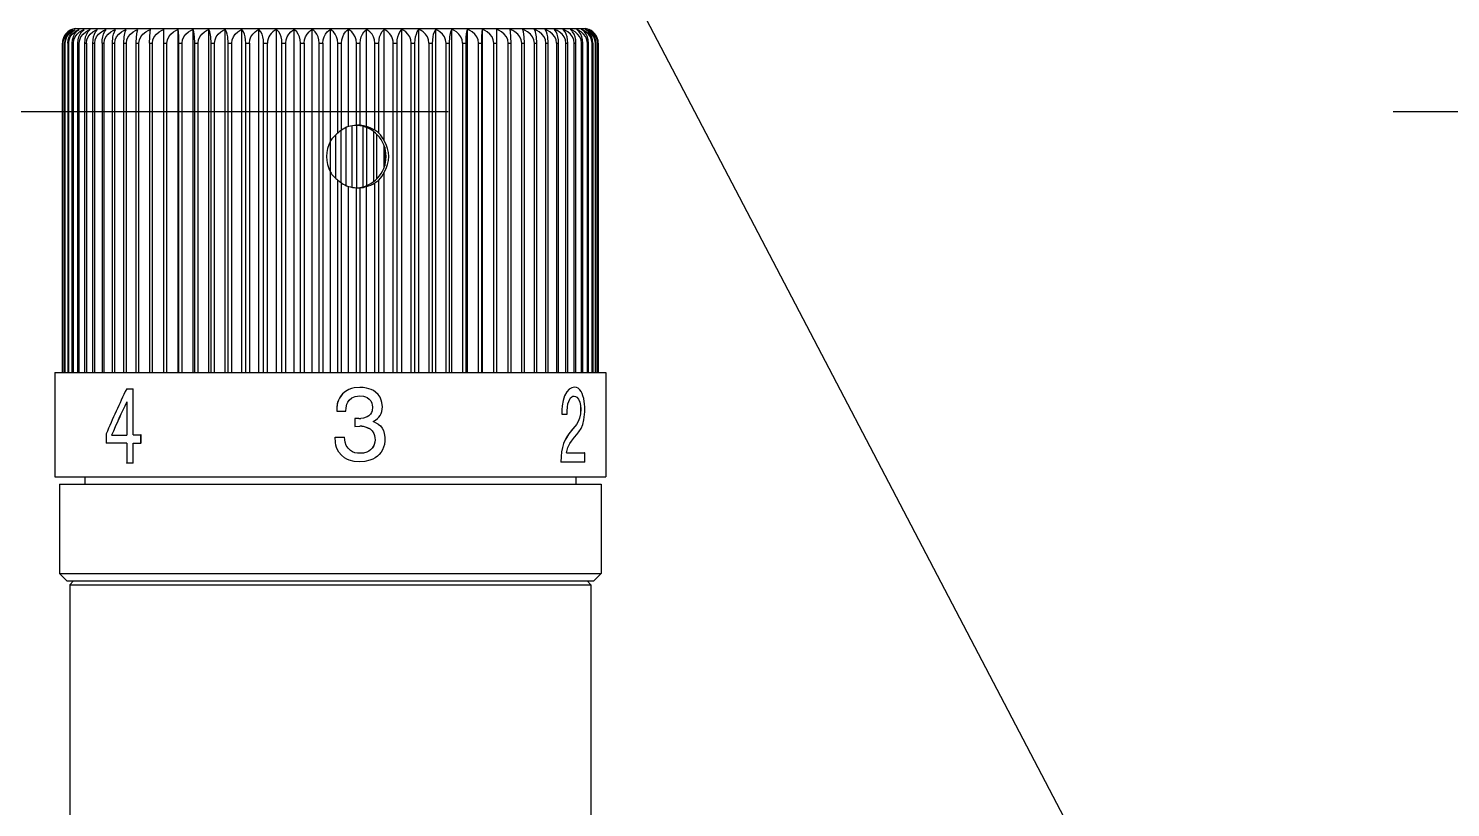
# Model space of a CAD drawing. Header units: millimetres. Extents: x -92220 to 11040, y -5929 to 27498.
# Drawn here: x 670.3 to 765.9, y 1103.3 to 1155.6 of the extents above; entities that cross this region are included whole.
import ezdxf

# ---------------------------------------------------------------- set-up
doc = ezdxf.new("R2010")
doc.units = ezdxf.units.MM
doc.linetypes.add('DASHED', pattern=[19.05, 12.7, -6.35])
doc.layers.add('100 noprint', color=1, linetype='Continuous', plot=False)
doc.layers.add('11 Водоразборный узел', color=7, linetype='Continuous')
doc.layers.add('17 Конструкции 2', color=7, linetype='Continuous')

msp = doc.modelspace()

# ---------------------------------------------------------------- linework, layer by layer
at = {"layer": '100 noprint', "color": 2, "linetype": 'DASHED', "ltscale": 10}
msp.add_line((0, 1150), (8888.83, 1150), dxfattribs=at)
at = {"layer": '11 Водоразборный узел'}
for p, q in [((673.481, 1155.586), (706.389, 1155.586)), ((680.368, 1132.482), (680.368, 1155.509)), ((681.374, 1132.482), (681.374, 1155.509)), ((682.426, 1132.482), (682.426, 1155.509)), ((683.518, 1132.482), (683.518, 1155.509)), ((684.644, 1132.482), (684.644, 1155.509)), ((685.799, 1132.482), (685.799, 1155.509)), ((686.977, 1132.482), (686.977, 1155.509)), ((688.173, 1132.482), (688.173, 1155.509)), ((689.381, 1132.482), (689.381, 1155.509)), ((695.391, 1132.482), (695.391, 1155.509)), ((696.546, 1132.482), (696.546, 1155.509)), ((697.672, 1132.482), (697.672, 1155.509)), ((698.764, 1132.482), (698.764, 1155.509)), ((699.816, 1132.482), (699.816, 1155.509)), ((700.822, 1132.482), (700.822, 1155.509)), ((672.595, 1132.482), (672.595, 1154.593)), ((672.595, 1154.593), (672.595, 1132.482)), ((672.63, 1132.482), (672.63, 1154.593)), ((672.648, 1132.482), (672.648, 1154.593)), ((672.752, 1132.482), (672.752, 1154.593)), ((672.789, 1132.482), (672.789, 1154.593)), ((672.962, 1154.593), (672.962, 1132.482)), ((673.016, 1132.482), (673.016, 1154.593)), ((673.257, 1132.482), (673.257, 1154.593)), ((673.329, 1132.482), (673.329, 1154.593)), ((673.636, 1132.482), (673.636, 1154.593)), ((673.726, 1132.482), (673.726, 1154.593)), ((674.099, 1132.482), (674.099, 1154.593)), ((674.205, 1154.593), (674.205, 1132.482)), ((674.641, 1132.482), (674.641, 1154.593)), ((674.764, 1132.482), (674.764, 1154.593)), ((675.261, 1154.593), (675.261, 1132.482)), ((675.4, 1132.482), (675.4, 1154.593)), ((675.956, 1132.482), (675.956, 1154.593)), ((676.11, 1132.482), (676.11, 1154.593)), ((676.723, 1132.482), (676.723, 1154.593)), ((676.89, 1132.482), (676.89, 1154.593)), ((677.557, 1132.482), (677.557, 1154.593)), ((677.738, 1132.482), (677.738, 1154.593)), ((678.454, 1154.593), (678.454, 1132.482)), ((678.648, 1132.482), (678.648, 1154.593)), ((679.41, 1132.482), (679.41, 1154.593)), ((679.616, 1132.482), (679.616, 1154.593)), ((680.422, 1132.482), (680.422, 1154.593)), ((680.638, 1132.482), (680.638, 1154.593)), ((681.482, 1132.482), (681.482, 1154.593)), ((681.708, 1132.482), (681.708, 1154.593)), ((682.587, 1132.482), (682.587, 1154.593)), ((682.822, 1132.482), (682.822, 1154.593)), ((683.731, 1132.482), (683.731, 1154.593)), ((683.973, 1132.482), (683.973, 1154.593)), ((684.909, 1132.482), (684.909, 1154.593)), ((685.157, 1154.593), (685.157, 1132.482)), ((686.114, 1132.482), (686.114, 1154.593)), ((686.367, 1132.482), (686.367, 1154.593)), ((687.341, 1132.482), (687.341, 1154.593)), ((687.598, 1132.482), (687.598, 1154.593)), ((688.584, 1132.482), (688.584, 1154.593)), ((688.843, 1154.593), (688.843, 1132.482)), ((689.836, 1132.482), (689.836, 1154.593)), ((690.097, 1154.593), (690.097, 1132.482)), ((694.823, 1132.482), (694.823, 1154.593)), ((695.076, 1132.482), (695.076, 1154.593)), ((696.033, 1132.482), (696.033, 1154.593)), ((696.281, 1132.482), (696.281, 1154.593)), ((697.217, 1154.593), (697.217, 1132.482)), ((697.459, 1132.482), (697.459, 1154.593)), ((698.368, 1132.482), (698.368, 1154.593)), ((698.603, 1132.482), (698.603, 1154.593)), ((699.482, 1154.593), (699.482, 1132.482)), ((699.708, 1132.482), (699.708, 1154.593)), ((700.552, 1132.482), (700.552, 1154.593)), ((700.768, 1132.482), (700.768, 1154.593)), ((701.574, 1132.482), (701.574, 1154.593)), ((701.78, 1132.482), (701.78, 1154.593)), ((702.542, 1132.482), (702.542, 1154.593)), ((702.736, 1132.482), (702.736, 1154.593)), ((703.452, 1132.482), (703.452, 1154.593)), ((703.633, 1132.482), (703.633, 1154.593)), ((704.3, 1132.482), (704.3, 1154.593)), ((704.467, 1132.482), (704.467, 1154.593)), ((705.08, 1132.482), (705.08, 1154.593)), ((705.234, 1132.482), (705.234, 1154.593)), ((705.79, 1154.593), (705.79, 1132.482)), ((705.929, 1132.482), (705.929, 1154.593)), ((706.426, 1132.482), (706.426, 1154.593)), ((706.549, 1132.482), (706.549, 1154.593)), ((706.985, 1132.482), (706.985, 1154.593)), ((707.091, 1132.482), (707.091, 1154.593)), ((707.464, 1132.482), (707.464, 1154.593)), ((707.554, 1132.482), (707.554, 1154.593)), ((707.861, 1132.482), (707.861, 1154.593)), ((707.933, 1132.482), (707.933, 1154.593)), ((708.174, 1132.482), (708.174, 1154.593)), ((708.228, 1154.593), (708.228, 1132.482)), ((708.401, 1132.482), (708.401, 1154.593)), ((708.438, 1132.482), (708.438, 1154.593)), ((708.542, 1132.482), (708.542, 1154.593)), ((708.56, 1132.482), (708.56, 1154.593)), ((708.595, 1154.593), (708.595, 1132.482)), ((708.595, 1154.593), (708.595, 1132.482)), ((672.095, 1132.482), (707.668, 1132.482)), ((672.095, 1125.482), (707.668, 1125.482)), ((681.869, 1124.982), (708.795, 1124.982)), ((673.095, 1118.232), (705.953, 1118.232)), ((673.345, 1118.482), (705.733, 1118.482)), ((682.109, 1118.482), (708.295, 1118.482))]:
    msp.add_line(p, q, dxfattribs=at)
at = {"layer": '11 Водоразборный узел', "ltscale": 0.022913}
for p, q in [((679.41, 1154.593), (679.41, 1155.509)), ((701.78, 1154.593), (701.78, 1155.509))]:
    msp.add_line(p, q, dxfattribs=at)
at = {"layer": '11 Водоразборный узел', "ltscale": 0.186932}
for p, q in [((690.595, 1148.032), (690.595, 1155.509)), ((694.213, 1148.032), (694.213, 1155.509))]:
    msp.add_line(p, q, dxfattribs=at)
at = {"layer": '11 Водоразборный узел', "ltscale": 0.162919}
for p, q in [((691.809, 1148.993), (691.809, 1155.509)), ((693.017, 1148.993), (693.017, 1155.509))]:
    msp.add_line(p, q, dxfattribs=at)
at = {"layer": '11 Водоразборный узел', "ltscale": 0.032991}
msp.add_line((706.389, 1155.586), (707.709, 1155.586), dxfattribs=at)
at = {"layer": '11 Водоразборный узел', "ltscale": 0.000455093}
for p, q in [((672.63, 1154.593), (672.648, 1154.593)), ((708.542, 1154.593), (708.56, 1154.593))]:
    msp.add_line(p, q, dxfattribs=at)
at = {"layer": '11 Водоразборный узел', "ltscale": 0.000908661}
for p, q in [((672.752, 1154.593), (672.789, 1154.593)), ((708.401, 1154.593), (708.438, 1154.593))]:
    msp.add_line(p, q, dxfattribs=at)
at = {"layer": '11 Водоразборный узел', "ltscale": 0.001358}
for p, q in [((672.962, 1154.593), (673.016, 1154.593)), ((708.174, 1154.593), (708.228, 1154.593))]:
    msp.add_line(p, q, dxfattribs=at)
at = {"layer": '11 Водоразборный узел', "ltscale": 0.001799}
for p, q in [((673.257, 1154.593), (673.329, 1154.593)), ((707.861, 1154.593), (707.933, 1154.593))]:
    msp.add_line(p, q, dxfattribs=at)
at = {"layer": '11 Водоразборный узел', "ltscale": 0.002233}
for p, q in [((673.636, 1154.593), (673.726, 1154.593)), ((707.464, 1154.593), (707.554, 1154.593))]:
    msp.add_line(p, q, dxfattribs=at)
at = {"layer": '11 Водоразборный узел', "ltscale": 0.002655}
for p, q in [((674.099, 1154.593), (674.205, 1154.593)), ((706.985, 1154.593), (707.091, 1154.593))]:
    msp.add_line(p, q, dxfattribs=at)
at = {"layer": '11 Водоразборный узел', "ltscale": 0.003065}
for p, q in [((674.641, 1154.593), (674.764, 1154.593)), ((706.426, 1154.593), (706.549, 1154.593))]:
    msp.add_line(p, q, dxfattribs=at)
at = {"layer": '11 Водоразборный узел', "ltscale": 0.00346}
for p, q in [((675.261, 1154.593), (675.4, 1154.593)), ((705.79, 1154.593), (705.929, 1154.593))]:
    msp.add_line(p, q, dxfattribs=at)
at = {"layer": '11 Водоразборный узел', "ltscale": 0.003838}
for p, q in [((675.956, 1154.593), (676.11, 1154.593)), ((705.08, 1154.593), (705.234, 1154.593))]:
    msp.add_line(p, q, dxfattribs=at)
at = {"layer": '11 Водоразборный узел', "ltscale": 0.004196}
for p, q in [((676.723, 1154.593), (676.89, 1154.593)), ((704.3, 1154.593), (704.467, 1154.593))]:
    msp.add_line(p, q, dxfattribs=at)
at = {"layer": '11 Водоразборный узел', "ltscale": 0.004535}
for p, q in [((677.557, 1154.593), (677.738, 1154.593)), ((703.452, 1154.593), (703.633, 1154.593))]:
    msp.add_line(p, q, dxfattribs=at)
at = {"layer": '11 Водоразборный узел', "ltscale": 0.004852}
for p, q in [((678.454, 1154.593), (678.648, 1154.593)), ((702.542, 1154.593), (702.736, 1154.593))]:
    msp.add_line(p, q, dxfattribs=at)
at = {"layer": '11 Водоразборный узел', "ltscale": 0.005145}
for p, q in [((679.41, 1154.593), (679.616, 1154.593)), ((701.574, 1154.593), (701.78, 1154.593))]:
    msp.add_line(p, q, dxfattribs=at)
at = {"layer": '11 Водоразборный узел', "ltscale": 0.005412}
for p, q in [((680.422, 1154.593), (680.638, 1154.593)), ((700.552, 1154.593), (700.768, 1154.593))]:
    msp.add_line(p, q, dxfattribs=at)
at = {"layer": '11 Водоразборный узел', "ltscale": 0.005654}
for p, q in [((681.482, 1154.593), (681.708, 1154.593)), ((699.482, 1154.593), (699.708, 1154.593))]:
    msp.add_line(p, q, dxfattribs=at)
at = {"layer": '11 Водоразборный узел', "ltscale": 0.005868}
for p, q in [((682.587, 1154.593), (682.822, 1154.593)), ((698.368, 1154.593), (698.603, 1154.593))]:
    msp.add_line(p, q, dxfattribs=at)
at = {"layer": '11 Водоразборный узел', "ltscale": 0.006053}
for p, q in [((683.731, 1154.593), (683.973, 1154.593)), ((697.217, 1154.593), (697.459, 1154.593))]:
    msp.add_line(p, q, dxfattribs=at)
at = {"layer": '11 Водоразборный узел', "ltscale": 0.006209}
for p, q in [((684.909, 1154.593), (685.157, 1154.593)), ((696.033, 1154.593), (696.281, 1154.593))]:
    msp.add_line(p, q, dxfattribs=at)
at = {"layer": '11 Водоразборный узел', "ltscale": 0.006335}
for p, q in [((686.114, 1154.593), (686.367, 1154.593)), ((694.823, 1154.593), (695.076, 1154.593))]:
    msp.add_line(p, q, dxfattribs=at)
at = {"layer": '11 Водоразборный узел', "ltscale": 0.006429}
for p, q in [((687.341, 1154.593), (687.598, 1154.593)), ((693.592, 1154.593), (693.849, 1154.593))]:
    msp.add_line(p, q, dxfattribs=at)
at = {"layer": '11 Водоразборный узел', "ltscale": 0.006493}
for p, q in [((688.584, 1154.593), (688.843, 1154.593)), ((692.347, 1154.593), (692.606, 1154.593))]:
    msp.add_line(p, q, dxfattribs=at)
at = {"layer": '11 Водоразборный узел', "ltscale": 0.006525}
for p, q in [((689.836, 1154.593), (690.097, 1154.593)), ((691.093, 1154.593), (691.354, 1154.593))]:
    msp.add_line(p, q, dxfattribs=at)
at = {"layer": '11 Водоразборный узел', "ltscale": 0.150818}
for p, q in [((691.093, 1148.56), (691.093, 1154.593)), ((693.849, 1148.56), (693.849, 1154.593))]:
    msp.add_line(p, q, dxfattribs=at)
at = {"layer": '11 Водоразборный узел', "ltscale": 0.145938}
for p, q in [((691.354, 1148.755), (691.354, 1154.593)), ((693.592, 1148.755), (693.592, 1154.593))]:
    msp.add_line(p, q, dxfattribs=at)
at = {"layer": '11 Водоразборный узел', "ltscale": 0.137865}
for p, q in [((692.347, 1149.078), (692.347, 1154.593)), ((692.606, 1149.078), (692.606, 1154.593))]:
    msp.add_line(p, q, dxfattribs=at)
at = {"layer": '11 Водоразборный узел', "ltscale": 0.07277}
msp.add_line((690.945, 1148.438), (690.945, 1145.527), dxfattribs=at)
at = {"layer": '11 Водоразборный узел', "ltscale": 0.087913}
msp.add_line((691.331, 1145.224), (691.331, 1148.741), dxfattribs=at)
at = {"layer": '11 Водоразборный узел', "ltscale": 0.097208}
msp.add_line((691.645, 1148.927), (691.645, 1145.038), dxfattribs=at)
at = {"layer": '11 Водоразборный узел', "ltscale": 0.103251}
msp.add_line((692.063, 1144.917), (692.063, 1149.047), dxfattribs=at)
at = {"layer": '11 Водоразборный узел', "ltscale": 0.104889}
msp.add_line((692.34, 1149.078), (692.34, 1144.882), dxfattribs=at)
at = {"layer": '11 Водоразборный узел', "ltscale": 0.101463}
msp.add_line((692.789, 1144.953), (692.789, 1149.012), dxfattribs=at)
at = {"layer": '11 Водоразборный узел', "ltscale": 0.097501}
msp.add_line((693.027, 1148.932), (693.027, 1145.032), dxfattribs=at)
at = {"layer": '11 Водоразборный узел', "ltscale": 0.083968}
msp.add_line((693.506, 1145.303), (693.506, 1148.662), dxfattribs=at)
at = {"layer": '11 Водоразборный узел', "ltscale": 0.075488}
msp.add_line((693.703, 1148.492), (693.703, 1145.473), dxfattribs=at)
at = {"layer": '11 Водоразборный узел', "ltscale": 0.052488}
msp.add_line((690.595, 1145.933), (690.595, 1148.032), dxfattribs=at)
at = {"layer": '11 Водоразборный узел', "ltscale": 0.036576}
msp.add_line((694.209, 1146.251), (694.209, 1147.714), dxfattribs=at)
at = {"layer": '11 Водоразборный узел', "ltscale": 0.031061}
msp.add_line((694.247, 1147.604), (694.247, 1146.361), dxfattribs=at)
at = {"layer": '11 Водоразборный узел', "ltscale": 0.336256}
for p, q in [((690.595, 1132.482), (690.595, 1145.933)), ((694.213, 1132.482), (694.213, 1145.933))]:
    msp.add_line(p, q, dxfattribs=at)
at = {"layer": '11 Водоразборный узел', "ltscale": 0.323055}
for p, q in [((691.093, 1132.482), (691.093, 1145.405)), ((693.849, 1132.482), (693.849, 1145.405))]:
    msp.add_line(p, q, dxfattribs=at)
at = {"layer": '11 Водоразборный узел', "ltscale": 0.318174}
for p, q in [((691.354, 1132.482), (691.354, 1145.209)), ((693.592, 1132.482), (693.592, 1145.209))]:
    msp.add_line(p, q, dxfattribs=at)
at = {"layer": '11 Водоразборный узел', "ltscale": 0.312243}
for p, q in [((691.809, 1132.482), (691.809, 1144.972)), ((693.017, 1132.482), (693.017, 1144.972))]:
    msp.add_line(p, q, dxfattribs=at)
at = {"layer": '11 Водоразборный узел', "ltscale": 0.310102}
for p, q in [((692.347, 1132.482), (692.347, 1144.886)), ((692.606, 1132.482), (692.606, 1144.886))]:
    msp.add_line(p, q, dxfattribs=at)
at = {"layer": '11 Водоразборный узел', "ltscale": 8.04901e-05}
msp.add_line((692.478, 1144.882), (692.475, 1144.882), dxfattribs=at)
at = {"layer": '11 Водоразборный узел', "ltscale": 0.175}
for p, q in [((672.095, 1132.482), (672.095, 1125.482)), ((709.095, 1132.482), (709.095, 1125.482))]:
    msp.add_line(p, q, dxfattribs=at)
at = {"layer": '11 Водоразборный узел', "ltscale": 0.035664}
for p, q in [((707.668, 1132.482), (709.095, 1132.482)), ((707.668, 1125.482), (709.095, 1125.482))]:
    msp.add_line(p, q, dxfattribs=at)
at = {"layer": '11 Водоразборный узел', "ltscale": 0.01102}
msp.add_line((676.91, 1131.381), (677.351, 1131.381), dxfattribs=at)
at = {"layer": '11 Водоразборный узел', "ltscale": 0.077253}
for p, q in [((677.351, 1128.291), (677.351, 1131.381)), ((677.355, 1128.291), (677.355, 1131.381))]:
    msp.add_line(p, q, dxfattribs=at)
at = {"layer": '11 Водоразборный узел', "ltscale": 8.92639e-05}
msp.add_line((677.355, 1131.381), (677.351, 1131.381), dxfattribs=at)
at = {"layer": '11 Водоразборный узел', "ltscale": 0.000110626}
msp.add_line((706.988, 1131.493), (706.992, 1131.493), dxfattribs=at)
at = {"layer": '11 Водоразборный узел', "ltscale": 0.056072}
msp.add_line((676.915, 1130.509), (676.915, 1128.266), dxfattribs=at)
at = {"layer": '11 Водоразборный узел', "ltscale": 0.01551}
msp.add_line((691.021, 1129.875), (691.641, 1129.875), dxfattribs=at)
at = {"layer": '11 Водоразборный узел', "ltscale": 0.006758}
msp.add_line((692.509, 1129.395), (692.238, 1129.402), dxfattribs=at)
at = {"layer": '11 Водоразборный узел', "ltscale": 0.013745}
msp.add_line((692.238, 1129.402), (692.238, 1128.852), dxfattribs=at)
msp.add_line((692.238, 1129.402), (692.238, 1128.852), dxfattribs=at)
at = {"layer": '11 Водоразборный узел', "ltscale": 0.000105286}
msp.add_line((706.145, 1129.682), (706.149, 1129.682), dxfattribs=at)
at = {"layer": '11 Водоразборный узел', "ltscale": 0.008637}
msp.add_line((706.149, 1129.682), (706.495, 1129.682), dxfattribs=at)
at = {"layer": '11 Водоразборный узел', "ltscale": 0.008494}
msp.add_line((692.238, 1128.852), (692.578, 1128.866), dxfattribs=at)
at = {"layer": '11 Водоразборный узел', "ltscale": 0.009498}
msp.add_line((693.812, 1129.012), (693.482, 1129.2), dxfattribs=at)
at = {"layer": '11 Водоразборный узел', "ltscale": 0.015866}
msp.add_line((675.533, 1128.36), (675.533, 1127.725), dxfattribs=at)
at = {"layer": '11 Водоразборный узел', "ltscale": 0.034561}
msp.add_line((676.915, 1127.725), (675.533, 1127.725), dxfattribs=at)
at = {"layer": '11 Водоразборный узел', "ltscale": 0.025546}
msp.add_line((675.893, 1128.266), (676.915, 1128.266), dxfattribs=at)
at = {"layer": '11 Водоразборный узел', "ltscale": 0.031011}
msp.add_line((676.915, 1127.725), (676.915, 1126.485), dxfattribs=at)
at = {"layer": '11 Водоразборный узел', "ltscale": 0.012986}
msp.add_line((677.351, 1128.291), (677.87, 1128.291), dxfattribs=at)
at = {"layer": '11 Водоразборный узел', "ltscale": 0.03339}
for p, q in [((677.353, 1126.39), (677.353, 1127.725)), ((677.357, 1126.39), (677.357, 1127.725))]:
    msp.add_line(p, q, dxfattribs=at)
at = {"layer": '11 Водоразборный узел', "ltscale": 0.01293}
msp.add_line((677.353, 1127.725), (677.87, 1127.725), dxfattribs=at)
at = {"layer": '11 Водоразборный узел', "ltscale": 0.014155}
for p, q in [((677.87, 1127.725), (677.87, 1128.291)), ((677.874, 1127.725), (677.874, 1128.291))]:
    msp.add_line(p, q, dxfattribs=at)
at = {"layer": '11 Водоразборный узел', "ltscale": 8.62122e-05}
for p, q in [((677.874, 1128.291), (677.87, 1128.291)), ((677.874, 1127.725), (677.87, 1127.725))]:
    msp.add_line(p, q, dxfattribs=at)
at = {"layer": '11 Водоразборный узел', "ltscale": 0.016042}
msp.add_line((690.909, 1128.128), (691.551, 1128.128), dxfattribs=at)
at = {"layer": '11 Водоразборный узел', "ltscale": 0.002386}
msp.add_line((676.915, 1126.485), (676.907, 1126.39), dxfattribs=at)
at = {"layer": '11 Водоразборный узел', "ltscale": 0.000104904}
msp.add_line((706.082, 1126.469), (706.087, 1126.469), dxfattribs=at)
at = {"layer": '11 Водоразборный узел', "ltscale": 0.039662}
msp.add_line((707.673, 1126.469), (706.087, 1126.469), dxfattribs=at)
at = {"layer": '11 Водоразборный узел', "ltscale": 0.030099}
msp.add_line((706.469, 1127.088), (707.673, 1127.088), dxfattribs=at)
at = {"layer": '11 Водоразборный узел', "ltscale": 0.000374985}
for p, q in [((707.688, 1127.088), (707.673, 1127.088)), ((707.688, 1126.469), (707.673, 1126.469))]:
    msp.add_line(p, q, dxfattribs=at)
at = {"layer": '11 Водоразборный узел', "ltscale": 0.015451}
msp.add_line((707.688, 1126.469), (707.688, 1127.088), dxfattribs=at)
at = {"layer": '11 Водоразборный узел', "ltscale": 0.011155}
msp.add_line((677.353, 1126.39), (676.907, 1126.39), dxfattribs=at)
at = {"layer": '11 Водоразборный узел', "ltscale": 8.96454e-05}
msp.add_line((677.357, 1126.39), (677.353, 1126.39), dxfattribs=at)
at = {"layer": '11 Водоразборный узел', "ltscale": 0.236861}
for p, q in [((672.395, 1124.982), (681.869, 1124.982)), ((672.395, 1118.982), (708.795, 1118.982))]:
    msp.add_line(p, q, dxfattribs=at)
at = {"layer": '11 Водоразборный узел', "ltscale": 0.15}
for p, q in [((672.395, 1124.982), (672.395, 1118.982)), ((708.795, 1124.982), (708.795, 1118.982))]:
    msp.add_line(p, q, dxfattribs=at)
at = {"layer": '11 Водоразборный узел', "ltscale": 0.0125}
for p, q in [((674.095, 1125.482), (674.095, 1124.982)), ((707.095, 1125.482), (707.095, 1124.982))]:
    msp.add_line(p, q, dxfattribs=at)
at = {"layer": '11 Водоразборный узел', "ltscale": 0.017678}
for p, q in [((672.895, 1118.482), (672.395, 1118.982)), ((708.295, 1118.482), (708.795, 1118.982))]:
    msp.add_line(p, q, dxfattribs=at)
at = {"layer": '11 Водоразборный узел', "ltscale": 0.230354}
msp.add_line((672.895, 1118.482), (682.109, 1118.482), dxfattribs=at)
at = {"layer": '11 Водоразборный узел', "ltscale": 0.008839}
for p, q in [((673.345, 1118.482), (673.095, 1118.232)), ((707.845, 1118.482), (708.095, 1118.232))]:
    msp.add_line(p, q, dxfattribs=at)
at = {"layer": '11 Водоразборный узел', "ltscale": 0.36875}
for p, q in [((673.095, 1118.232), (673.095, 1098.532)), ((708.095, 1118.232), (708.095, 1098.532))]:
    msp.add_line(p, q, dxfattribs=at)
at = {"layer": '11 Водоразборный узел', "ltscale": 0.052792}
msp.add_line((705.733, 1118.482), (707.845, 1118.482), dxfattribs=at)
at = {"layer": '11 Водоразборный узел', "ltscale": 0.053558}
msp.add_line((705.953, 1118.232), (708.095, 1118.232), dxfattribs=at)
at = {"layer": '11 Водоразборный узел', "flags": 128}
for points in [[(672.63, 1154.593), (672.653, 1154.813), (672.719, 1155.016), (672.83, 1155.205), (672.969, 1155.357), (673.083, 1155.443), (673.206, 1155.509)], [(672.648, 1154.593), (672.674, 1154.813), (672.748, 1155.016), (672.871, 1155.205), (673.026, 1155.357), (673.154, 1155.443), (673.29, 1155.509)], [(672.752, 1154.593), (672.774, 1154.813), (672.836, 1155.016), (672.939, 1155.205), (673.069, 1155.357), (673.176, 1155.443), (673.29, 1155.509)], [(672.789, 1154.593), (672.816, 1154.813), (672.893, 1155.016), (673.021, 1155.205), (673.183, 1155.357), (673.317, 1155.443), (673.459, 1155.509)], [(672.962, 1154.593), (672.982, 1154.813), (673.039, 1155.016), (673.134, 1155.205), (673.254, 1155.357), (673.354, 1155.443), (673.459, 1155.509)], [(673.016, 1154.593), (673.044, 1154.813), (673.124, 1155.016), (673.257, 1155.205), (673.425, 1155.357), (673.564, 1155.443), (673.712, 1155.509)], [(673.257, 1154.593), (673.275, 1154.813), (673.327, 1155.016), (673.414, 1155.205), (673.524, 1155.357), (673.615, 1155.443), (673.712, 1155.509)], [(673.329, 1154.593), (673.358, 1154.813), (673.44, 1155.016), (673.577, 1155.205), (673.751, 1155.357), (673.894, 1155.443), (674.047, 1155.509)], [(673.636, 1154.593), (673.653, 1154.813), (673.7, 1155.016), (673.778, 1155.205), (673.878, 1155.357), (674.047, 1155.509)], [(673.726, 1154.593), (673.755, 1154.813), (673.84, 1155.016), (673.981, 1155.205), (674.159, 1155.357), (674.306, 1155.443), (674.462, 1155.509)], [(674.099, 1154.593), (674.113, 1154.813), (674.155, 1155.016), (674.224, 1155.205), (674.312, 1155.357), (674.462, 1155.509)], [(674.205, 1154.593), (674.235, 1154.813), (674.321, 1155.016), (674.465, 1155.205), (674.647, 1155.357), (674.797, 1155.443), (674.956, 1155.509)], [(674.641, 1154.593), (674.654, 1154.813), (674.69, 1155.016), (674.75, 1155.205), (674.826, 1155.357), (674.956, 1155.509)], [(674.764, 1154.593), (674.794, 1154.813), (674.882, 1155.016), (675.028, 1155.205), (675.212, 1155.357), (675.364, 1155.443), (675.526, 1155.509)], [(675.261, 1154.593), (675.272, 1154.813), (675.302, 1155.016), (675.353, 1155.205), (675.417, 1155.357), (675.526, 1155.509)], [(675.4, 1154.593), (675.431, 1154.813), (675.519, 1155.016), (675.666, 1155.205), (675.853, 1155.357), (676.006, 1155.443), (676.17, 1155.509)], [(675.956, 1154.593), (675.989, 1155.016), (676.03, 1155.205), (676.082, 1155.357), (676.17, 1155.509)], [(676.11, 1154.593), (676.141, 1154.813), (676.23, 1155.016), (676.378, 1155.205), (676.565, 1155.357), (676.719, 1155.443), (676.884, 1155.509)], [(676.723, 1154.593), (676.748, 1155.016), (676.817, 1155.357), (676.884, 1155.509)], [(676.89, 1154.593), (676.922, 1154.813), (677.011, 1155.016), (677.159, 1155.205), (677.346, 1155.357), (677.5, 1155.443), (677.664, 1155.509)], [(677.557, 1154.593), (677.573, 1155.016), (677.62, 1155.357), (677.664, 1155.509)], [(677.738, 1154.593), (677.769, 1154.813), (677.857, 1155.016), (678.005, 1155.205), (678.191, 1155.357), (678.345, 1155.443), (678.508, 1155.509)], [(678.454, 1154.593), (678.462, 1155.016), (678.486, 1155.357), (678.508, 1155.509)], [(678.648, 1154.593), (678.679, 1154.813), (678.766, 1155.016), (678.912, 1155.205), (679.096, 1155.357), (679.249, 1155.443), (679.41, 1155.509)], [(679.616, 1154.593), (679.647, 1154.813), (679.733, 1155.016), (679.877, 1155.205), (680.058, 1155.357), (680.208, 1155.443), (680.368, 1155.509)], [(680.422, 1154.593), (680.413, 1155.016), (680.39, 1155.357), (680.368, 1155.509)], [(680.638, 1154.593), (680.668, 1154.813), (680.752, 1155.016), (680.893, 1155.205), (681.071, 1155.357), (681.218, 1155.443), (681.374, 1155.509)], [(681.482, 1154.593), (681.465, 1155.016), (681.419, 1155.357), (681.374, 1155.509)], [(681.708, 1154.593), (681.737, 1154.813), (681.82, 1155.016), (681.957, 1155.205), (682.13, 1155.357), (682.274, 1155.443), (682.426, 1155.509)], [(682.587, 1154.593), (682.562, 1155.016), (682.493, 1155.357), (682.426, 1155.509)], [(682.822, 1154.593), (682.85, 1154.813), (682.93, 1155.016), (683.063, 1155.205), (683.231, 1155.357), (683.37, 1155.443), (683.518, 1155.509)], [(683.731, 1154.593), (683.698, 1155.016), (683.657, 1155.205), (683.606, 1155.357), (683.518, 1155.509)], [(683.973, 1154.593), (684, 1154.813), (684.077, 1155.016), (684.206, 1155.205), (684.368, 1155.357), (684.502, 1155.443), (684.644, 1155.509)], [(684.909, 1154.593), (684.898, 1154.813), (684.868, 1155.016), (684.817, 1155.205), (684.753, 1155.357), (684.644, 1155.509)], [(685.157, 1154.593), (685.183, 1154.813), (685.257, 1155.016), (685.379, 1155.205), (685.535, 1155.357), (685.663, 1155.443), (685.799, 1155.509)], [(686.114, 1154.593), (686.101, 1154.813), (686.065, 1155.016), (686.005, 1155.205), (685.929, 1155.357), (685.799, 1155.509)], [(687.341, 1154.593), (687.326, 1154.813), (687.284, 1155.016), (687.215, 1155.205), (687.127, 1155.357), (686.977, 1155.509)], [(687.598, 1154.593), (687.621, 1154.813), (687.687, 1155.016), (687.797, 1155.205), (687.936, 1155.357), (688.051, 1155.443), (688.173, 1155.509)], [(688.584, 1154.593), (688.567, 1154.813), (688.52, 1155.016), (688.442, 1155.205), (688.342, 1155.357), (688.173, 1155.509)], [(688.843, 1154.593), (688.865, 1154.813), (688.927, 1155.016), (689.03, 1155.205), (689.16, 1155.357), (689.267, 1155.443), (689.381, 1155.509)], [(689.836, 1154.593), (689.818, 1154.813), (689.766, 1155.016), (689.679, 1155.205), (689.569, 1155.357), (689.478, 1155.443), (689.381, 1155.509)], [(690.097, 1154.593), (690.117, 1154.813), (690.175, 1155.016), (690.27, 1155.205), (690.39, 1155.357), (690.489, 1155.443), (690.595, 1155.509)], [(691.093, 1154.593), (691.073, 1154.813), (691.016, 1155.016), (690.92, 1155.205), (690.8, 1155.357), (690.701, 1155.443), (690.595, 1155.509)], [(691.354, 1154.593), (691.372, 1154.813), (691.424, 1155.016), (691.511, 1155.205), (691.621, 1155.357), (691.712, 1155.443), (691.809, 1155.509)], [(692.347, 1154.593), (692.325, 1154.813), (692.263, 1155.016), (692.16, 1155.205), (692.03, 1155.357), (691.923, 1155.443), (691.809, 1155.509)], [(692.606, 1154.593), (692.623, 1154.813), (692.67, 1155.016), (692.748, 1155.205), (692.848, 1155.357), (693.017, 1155.509)], [(693.592, 1154.593), (693.569, 1154.813), (693.503, 1155.016), (693.393, 1155.205), (693.254, 1155.357), (693.139, 1155.443), (693.017, 1155.509)], [(693.849, 1154.593), (693.864, 1154.813), (693.906, 1155.016), (693.975, 1155.205), (694.063, 1155.357), (694.213, 1155.509)], [(695.076, 1154.593), (695.089, 1154.813), (695.125, 1155.016), (695.185, 1155.205), (695.261, 1155.357), (695.391, 1155.509)], [(696.033, 1154.593), (696.007, 1154.813), (695.933, 1155.016), (695.811, 1155.205), (695.656, 1155.357), (695.527, 1155.443), (695.391, 1155.509)], [(696.281, 1154.593), (696.292, 1154.813), (696.322, 1155.016), (696.373, 1155.205), (696.437, 1155.357), (696.546, 1155.509)], [(697.217, 1154.593), (697.19, 1154.813), (697.113, 1155.016), (696.984, 1155.205), (696.822, 1155.357), (696.688, 1155.443), (696.546, 1155.509)], [(697.459, 1154.593), (697.492, 1155.016), (697.533, 1155.205), (697.584, 1155.357), (697.672, 1155.509)], [(698.368, 1154.593), (698.34, 1154.813), (698.26, 1155.016), (698.127, 1155.205), (697.959, 1155.357), (697.82, 1155.443), (697.672, 1155.509)], [(698.603, 1154.593), (698.628, 1155.016), (698.697, 1155.357), (698.764, 1155.509)], [(699.482, 1154.593), (699.453, 1154.813), (699.37, 1155.016), (699.233, 1155.205), (699.06, 1155.357), (698.916, 1155.443), (698.764, 1155.509)], [(699.708, 1154.593), (699.725, 1155.016), (699.771, 1155.357), (699.816, 1155.509)], [(700.552, 1154.593), (700.522, 1154.813), (700.438, 1155.016), (700.297, 1155.205), (700.119, 1155.357), (699.972, 1155.443), (699.816, 1155.509)], [(700.768, 1154.593), (700.777, 1155.016), (700.8, 1155.357), (700.822, 1155.509)], [(701.574, 1154.593), (701.544, 1154.813), (701.457, 1155.016), (701.313, 1155.205), (701.132, 1155.357), (700.982, 1155.443), (700.822, 1155.509)], [(702.542, 1154.593), (702.511, 1154.813), (702.424, 1155.016), (702.278, 1155.205), (702.094, 1155.357), (701.941, 1155.443), (701.78, 1155.509)], [(702.736, 1154.593), (702.728, 1155.016), (702.704, 1155.357), (702.682, 1155.509)], [(703.452, 1154.593), (703.421, 1154.813), (703.333, 1155.016), (703.185, 1155.205), (702.999, 1155.357), (702.845, 1155.443), (702.682, 1155.509)], [(703.633, 1154.593), (703.617, 1155.016), (703.57, 1155.357), (703.526, 1155.509)], [(704.3, 1154.593), (704.268, 1154.813), (704.18, 1155.016), (704.031, 1155.205), (703.844, 1155.357), (703.69, 1155.443), (703.526, 1155.509)], [(704.467, 1154.593), (704.442, 1155.016), (704.373, 1155.357), (704.306, 1155.509)], [(705.08, 1154.593), (705.049, 1154.813), (704.96, 1155.016), (704.812, 1155.205), (704.625, 1155.357), (704.471, 1155.443), (704.306, 1155.509)], [(705.234, 1154.593), (705.201, 1155.016), (705.16, 1155.205), (705.108, 1155.357), (705.02, 1155.509)], [(705.79, 1154.593), (705.759, 1154.813), (705.671, 1155.016), (705.524, 1155.205), (705.337, 1155.357), (705.184, 1155.443), (705.02, 1155.509)], [(705.929, 1154.593), (705.918, 1154.813), (705.888, 1155.016), (705.837, 1155.205), (705.773, 1155.357), (705.664, 1155.509)], [(706.426, 1154.593), (706.396, 1154.813), (706.308, 1155.016), (706.162, 1155.205), (705.978, 1155.357), (705.826, 1155.443), (705.664, 1155.509)], [(706.549, 1154.593), (706.536, 1154.813), (706.5, 1155.016), (706.44, 1155.205), (706.364, 1155.357), (706.234, 1155.509)], [(706.985, 1154.593), (706.955, 1154.813), (706.869, 1155.016), (706.725, 1155.205), (706.543, 1155.357), (706.393, 1155.443), (706.234, 1155.509)], [(707.464, 1154.593), (707.435, 1154.813), (707.35, 1155.016), (707.209, 1155.205), (707.031, 1155.357), (706.884, 1155.443), (706.728, 1155.509)], [(707.091, 1154.593), (707.077, 1154.813), (707.035, 1155.016), (706.966, 1155.205), (706.874, 1155.362)], [(707.554, 1154.593), (707.537, 1154.813), (707.49, 1155.016), (707.412, 1155.205), (707.312, 1155.357), (707.143, 1155.509)], [(707.861, 1154.593), (707.832, 1154.813), (707.75, 1155.016), (707.613, 1155.205), (707.439, 1155.357), (707.296, 1155.443), (707.143, 1155.509)], [(707.933, 1154.593), (707.915, 1154.813), (707.863, 1155.016), (707.776, 1155.205), (707.666, 1155.357), (707.575, 1155.443), (707.478, 1155.509)], [(708.174, 1154.593), (708.146, 1154.813), (708.066, 1155.016), (707.933, 1155.205), (707.765, 1155.357), (707.626, 1155.443), (707.478, 1155.509)], [(708.228, 1154.593), (708.208, 1154.813), (708.151, 1155.016), (708.056, 1155.205), (707.936, 1155.357), (707.836, 1155.443), (707.731, 1155.509)], [(708.401, 1154.593), (708.374, 1154.813), (708.297, 1155.016), (708.169, 1155.205), (708.007, 1155.357), (707.873, 1155.443), (707.731, 1155.509)], [(708.438, 1154.593), (708.416, 1154.813), (708.354, 1155.016), (708.251, 1155.205), (708.121, 1155.357), (708.014, 1155.443), (707.9, 1155.509)], [(708.542, 1154.593), (708.516, 1154.813), (708.442, 1155.016), (708.319, 1155.205), (708.164, 1155.357), (708.036, 1155.443), (707.9, 1155.509)], [(708.56, 1154.593), (708.537, 1154.813), (708.471, 1155.016), (708.36, 1155.205), (708.221, 1155.357), (708.107, 1155.443), (707.984, 1155.509)], [(692.574, 1131.473), (692.196, 1131.441), (692.012, 1131.396), (691.835, 1131.33), (691.614, 1131.205), (691.421, 1131.04), (691.263, 1130.84), (691.143, 1130.615), (691.063, 1130.374), (691.023, 1130.127), (691.021, 1129.875)], [(692.573, 1131.473), (692.196, 1131.441), (692.012, 1131.396), (691.835, 1131.33), (691.614, 1131.205), (691.421, 1131.04), (691.311, 1130.911), (691.219, 1130.768), (691.143, 1130.616), (691.085, 1130.456), (691.023, 1130.124), (691.021, 1129.875)], [(694.087, 1130.174), (694.049, 1130.475), (694.016, 1130.621), (693.933, 1130.828), (693.804, 1131.014), (693.637, 1131.17), (693.495, 1131.263), (693.343, 1131.337), (693.019, 1131.432), (692.797, 1131.463), (692.574, 1131.473)], [(706.988, 1131.493), (706.81, 1131.46), (706.635, 1131.355), (706.473, 1131.176), (706.331, 1130.914), (706.23, 1130.597), (706.171, 1130.25), (706.15, 1129.967), (706.145, 1129.682)], [(706.992, 1131.493), (706.814, 1131.46), (706.639, 1131.355), (706.477, 1131.176), (706.335, 1130.914), (706.234, 1130.597), (706.175, 1130.25), (706.154, 1129.967), (706.149, 1129.682)], [(707.673, 1130.355), (707.614, 1130.744), (707.568, 1130.92), (707.508, 1131.078), (707.437, 1131.213), (707.355, 1131.322), (707.243, 1131.419), (707.121, 1131.475), (706.992, 1131.493)], [(691.641, 1129.875), (691.65, 1130.115), (691.706, 1130.348), (691.771, 1130.494), (691.862, 1130.624), (692.044, 1130.775), (692.264, 1130.867), (692.419, 1130.896), (692.576, 1130.905)], [(692.575, 1130.905), (692.825, 1130.881), (692.945, 1130.847), (693.059, 1130.795), (693.195, 1130.697), (693.304, 1130.568), (693.377, 1130.416), (693.407, 1130.293), (693.419, 1130.166), (693.393, 1129.914), (693.352, 1129.793), (693.291, 1129.682), (693.174, 1129.562), (693.063, 1129.499), (692.817, 1129.41), (692.634, 1129.383)], [(692.576, 1130.905), (692.825, 1130.881), (692.945, 1130.847), (693.059, 1130.795), (693.196, 1130.697), (693.304, 1130.568), (693.378, 1130.416), (693.408, 1130.293), (693.42, 1130.166), (693.394, 1129.914), (693.353, 1129.793), (693.292, 1129.682), (693.175, 1129.562), (693.103, 1129.518), (692.942, 1129.45), (692.818, 1129.41), (692.635, 1129.383)], [(706.969, 1130.896), (707.063, 1130.879), (707.152, 1130.829), (707.267, 1130.696), (707.35, 1130.493), (707.394, 1130.267), (707.41, 1130.024), (707.392, 1129.711), (707.336, 1129.419), (707.244, 1129.182), (707.127, 1128.99), (707.045, 1128.885), (706.872, 1128.686), (706.612, 1128.357), (706.444, 1128.101), (706.367, 1127.959), (706.264, 1127.718), (706.185, 1127.45), (706.128, 1127.152), (706.094, 1126.846), (706.082, 1126.469)], [(706.971, 1130.896), (707.065, 1130.88), (707.154, 1130.831), (707.269, 1130.699), (707.353, 1130.497), (707.398, 1130.272), (707.414, 1130.03), (707.397, 1129.716), (707.342, 1129.424), (707.25, 1129.185), (707.133, 1128.992), (707.051, 1128.887), (706.878, 1128.688), (706.618, 1128.358), (706.45, 1128.103), (706.372, 1127.961), (706.269, 1127.72), (706.19, 1127.452), (706.132, 1127.154), (706.098, 1126.847), (706.087, 1126.469)], [(706.495, 1129.682), (706.499, 1129.917), (706.517, 1130.148), (706.556, 1130.37), (706.607, 1130.54), (706.676, 1130.687), (706.739, 1130.778), (706.81, 1130.843), (706.89, 1130.884), (706.971, 1130.896)], [(693.482, 1129.2), (693.63, 1129.282), (693.763, 1129.383), (693.858, 1129.48), (693.938, 1129.59), (694.006, 1129.724), (694.053, 1129.868), (694.079, 1130.019), (694.087, 1130.174)], [(706.469, 1127.088), (706.551, 1127.439), (706.685, 1127.721), (706.786, 1127.878), (706.995, 1128.147), (707.151, 1128.321), (707.299, 1128.502), (707.434, 1128.716), (707.549, 1128.984), (707.628, 1129.3), (707.673, 1129.654)], [(693.812, 1129.012), (693.953, 1128.889), (694.068, 1128.741), (694.156, 1128.575), (694.218, 1128.395), (694.26, 1128.146), (694.261, 1127.893), (694.225, 1127.644), (694.172, 1127.462), (694.098, 1127.288), (694.001, 1127.126), (693.884, 1126.98), (693.756, 1126.86), (693.615, 1126.758), (693.441, 1126.663), (693.257, 1126.589), (692.907, 1126.501), (692.546, 1126.472)], [(692.706, 1128.88), (692.804, 1128.871), (692.993, 1128.812), (693.177, 1128.734), (693.265, 1128.687), (693.414, 1128.562), (693.519, 1128.392), (693.568, 1128.249), (693.594, 1128.101), (693.598, 1127.952), (693.581, 1127.802), (693.542, 1127.657), (693.483, 1127.519), (693.402, 1127.393), (693.3, 1127.285), (693.18, 1127.198), (693.045, 1127.133), (692.818, 1127.074), (692.582, 1127.057)], [(692.706, 1128.88), (692.804, 1128.871), (692.993, 1128.811), (693.131, 1128.754), (693.264, 1128.687), (693.413, 1128.562), (693.518, 1128.392), (693.568, 1128.249), (693.594, 1128.101), (693.597, 1127.951), (693.58, 1127.802), (693.541, 1127.656), (693.482, 1127.518), (693.401, 1127.393), (693.299, 1127.285), (693.179, 1127.198), (693.044, 1127.133), (692.817, 1127.074), (692.582, 1127.057)], [(692.546, 1126.472), (692.196, 1126.501), (691.855, 1126.593), (691.694, 1126.665), (691.542, 1126.754), (691.336, 1126.922), (691.167, 1127.127), (691.079, 1127.279), (691.01, 1127.44), (690.962, 1127.607), (690.93, 1127.778), (690.909, 1128.128)], [(692.546, 1126.472), (692.195, 1126.501), (691.855, 1126.593), (691.694, 1126.665), (691.542, 1126.754), (691.336, 1126.922), (691.167, 1127.127), (691.078, 1127.279), (691.01, 1127.44), (690.962, 1127.607), (690.93, 1127.778), (690.909, 1128.128)], [(692.582, 1127.057), (692.414, 1127.065), (692.249, 1127.095), (692.09, 1127.15), (691.945, 1127.234), (691.782, 1127.389), (691.664, 1127.581), (691.589, 1127.795), (691.559, 1127.961), (691.551, 1128.128)]]:
    msp.add_lwpolyline(points, dxfattribs=at)
at = {"layer": '11 Водоразборный узел'}
for centre, radius, start, end in [((673.595, 1154.593), 1, 96.52608, 179.99999), ((673.589, 1154.592), 0.994, 112.68981, 179.96857), ((687.361, 1154.592), 0.994, 112.69175, 179.96767), ((693.829, 1154.592), 0.994, 0.03142, 67.31019), ((706.344, 1154.985), 0.65, 35.4684, 53.79028), ((707.595, 1154.593), 1, 360, 83.47391), ((707.601, 1154.592), 0.994, 0.03233, 67.30825), ((692.417, 1146.812), 2.193, 127.14718, 146.19652), ((692.485, 1146.971), 2.113, 122.37586, 131.22127), ((692.381, 1147.341), 1.748, 109.1069, 125.98892), ((692.491, 1146.438), 2.645, 93.13559, 104.95545), ((692.477, 1147.003), 2.079, 90.00075, 93.58249), ((692.477, 1147.008), 2.075, 86.4135, 90.00078), ((692.491, 1147.499), 1.583, 70.59596, 85.80933), ((692.374, 1146.616), 2.462, 60.33862, 74.86051), ((692.475, 1147.018), 2.066, 48.31398, 57.27923), ((692.347, 1147.139), 2.068, 25.59983, 43.43248), ((692.664, 1146.982), 2.321, 153.09709, 206.90289), ((692.58, 1146.982), 1.941, 327.26819, 32.73184), ((692.417, 1147.152), 2.193, 213.80348, 232.85282), ((692.347, 1146.826), 2.068, 316.56752, 334.40017), ((692.485, 1146.994), 2.113, 228.77918, 237.62428), ((692.381, 1146.624), 1.748, 234.0111, 250.8931), ((692.491, 1147.527), 2.645, 255.04455, 266.86441), ((692.477, 1146.962), 2.079, 266.41745, 269.99927), ((692.477, 1146.957), 2.075, 269.99923, 273.58643), ((692.491, 1146.465), 1.583, 274.19067, 289.40404), ((692.374, 1147.349), 2.462, 285.13949, 299.66138), ((692.476, 1146.947), 2.065, 302.7209, 311.68646), ((731.265, 1104.774), 60.517, 153.91745, 157.062), ((733.813, 1103.231), 63.099, 154.3861, 156.62423), ((733.825, 1103.235), 63.105, 154.3921, 156.62991), ((703.581, 1130.007), 4.107, 355.07421, 4.87048), ((692.643, 1130.128), 0.745, 259.6543, 269.39091), ((692.713, 1128.249), 0.632, 90.57928, 102.30338)]:
    msp.add_arc(centre, radius, start, end, dxfattribs=at)
msp.add_ellipse((692.252, 1146.982), major_axis=(0, 2.1), ratio=0.994522, start_param=3.195415, end_param=6.229377, dxfattribs=at)
at = {"layer": '17 Конструкции 2', "color": 2}
msp.add_line((461.393, 1634.5), (855.393, 882), dxfattribs=at)

doc.saveas('drawing.dxf')
